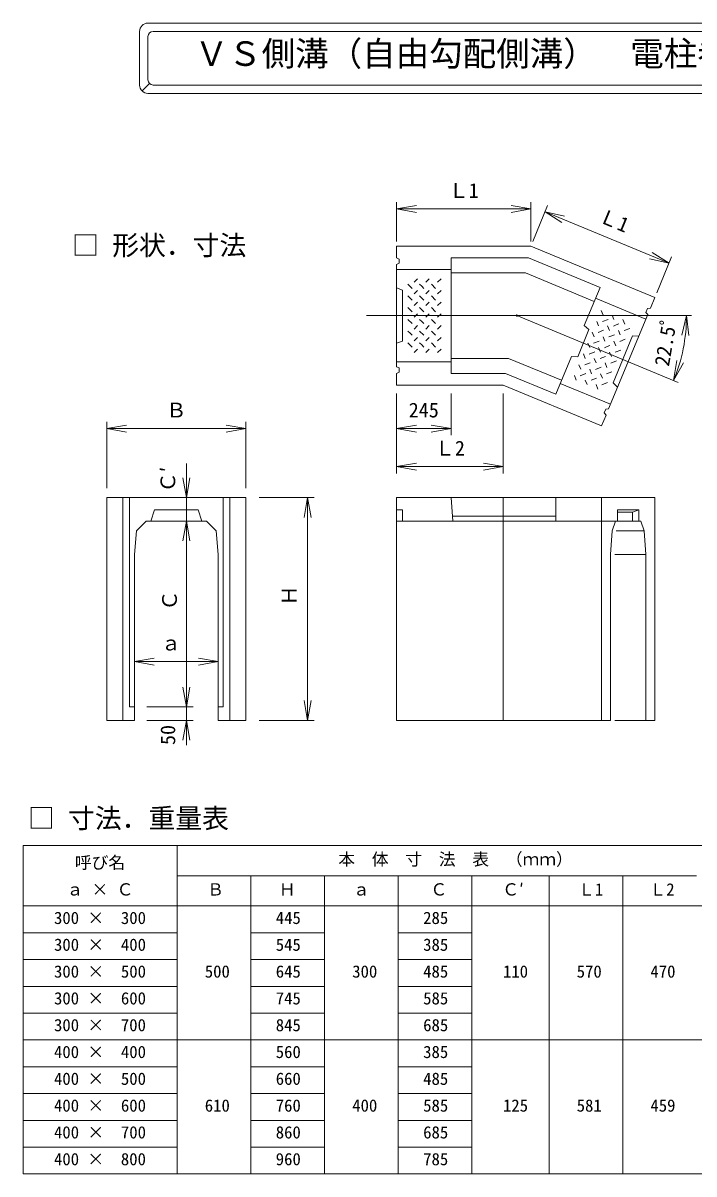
# Model space of a CAD drawing. Units: millimetres on the paper. Extents: x 117 to 290, y 59 to 230.
# Drawn here: x 117.1 to 217.2, y 58.6 to 230.3 of the extents above; entities that cross this region are included whole.
import ezdxf
from ezdxf.enums import TextEntityAlignment as Align

# ---------------------------------------------------------------- set-up
doc = ezdxf.new("R2010")
doc.units = ezdxf.units.MM
doc.layers.add('0_2', color=4, linetype='Continuous', lineweight=18)
doc.styles.add('ＭＳ ゴシック-5.0-0.0', font='')
doc.styles.get('ＭＳ ゴシック-5.0-0.0').set_extended_font_data('ＭＳ ゴシック-5.0-0.0')

msp = doc.modelspace()

# ---------------------------------------------------------------- linework, layer by layer
at = {"layer": '0_2'}
for p, q in [((135.741, 230.301), (256.69, 230.301)), ((134.491, 221.051), (134.491, 229.051)), ((136.491, 229.051), (255.94, 229.051)), ((135.741, 221.801), (135.741, 228.301)), ((135.96, 221.271), (134.857, 220.167)), ((136.491, 221.051), (255.94, 221.051)), ((135.741, 219.801), (256.69, 219.801)), ((172.841, 203.551), (172.841, 197.702)), ((172.841, 202.551), (175.795, 203.072)), ((192.87, 202.551), (189.915, 203.072)), ((192.87, 203.551), (192.87, 197.702)), ((195.372, 203.054), (193.155, 197.702)), ((172.841, 202.551), (192.87, 202.551)), ((172.841, 202.551), (175.795, 202.03)), ((192.87, 202.551), (189.915, 202.03)), ((194.989, 202.13), (213.494, 194.465)), ((194.989, 202.13), (197.519, 200.518)), ((194.989, 202.13), (197.918, 201.48)), ((172.841, 197.013), (192.87, 197.013)), ((172.841, 197.013), (172.841, 195.263)), ((211.375, 189.348), (192.87, 197.013)), ((213.494, 194.465), (210.964, 196.077)), ((173.216, 195.08), (172.841, 195.263)), ((172.841, 194.263), (173.216, 194.446)), ((172.841, 194.263), (172.841, 179.013)), ((173.216, 194.446), (173.216, 195.08)), ((180.966, 195.263), (180.966, 178.013)), ((192.522, 195.263), (180.966, 195.263)), ((192.522, 195.263), (203.198, 190.841)), ((213.494, 194.465), (210.565, 195.114)), ((213.877, 195.389), (211.66, 190.037)), ((172.841, 193.513), (180.966, 193.513)), ((192.074, 193.013), (180.966, 193.013)), ((192.074, 193.013), (202.337, 188.762)), ((172.841, 190.763), (173.716, 190.441)), ((174.527, 191.327), (175.154, 190.699)), ((175.969, 192.141), (175.462, 191.635)), ((176.277, 191.327), (176.591, 191.013)), ((176.591, 191.013), (176.904, 190.699)), ((177.719, 192.141), (177.212, 191.635)), ((178.027, 191.327), (178.654, 190.699)), ((179.469, 192.141), (178.962, 191.635)), ((203.198, 190.841), (200.854, 185.182)), ((173.716, 182.835), (173.716, 190.441)), ((174.527, 189.577), (175.154, 188.949)), ((175.969, 190.391), (175.462, 189.885)), ((176.277, 189.577), (176.591, 189.263)), ((176.591, 189.263), (176.904, 188.949)), ((177.719, 190.391), (177.212, 189.885)), ((178.027, 189.577), (178.654, 188.949)), ((179.469, 190.391), (178.962, 189.885)), ((210.035, 186.115), (202.529, 189.224)), ((211.375, 189.348), (210.705, 187.731)), ((174.527, 187.827), (175.154, 187.199)), ((175.969, 188.641), (175.462, 188.135)), ((176.277, 187.827), (176.591, 187.513)), ((176.591, 187.513), (176.904, 187.199)), ((177.719, 188.641), (177.212, 188.135)), ((178.027, 187.827), (178.654, 187.199)), ((179.469, 188.641), (178.962, 188.135)), ((203.387, 187.384), (203.661, 186.722)), ((210.046, 187.12), (210.288, 187.706)), ((210.288, 187.706), (210.705, 187.731)), ((168.35, 186.638), (190.806, 186.638)), ((174.527, 186.077), (175.154, 185.449)), ((175.969, 186.891), (175.462, 186.385)), ((176.277, 186.077), (176.591, 185.763)), ((176.591, 185.763), (176.904, 185.449)), ((177.719, 186.891), (177.212, 186.385)), ((178.027, 186.077), (178.654, 185.449)), ((179.469, 186.891), (178.962, 186.385)), ((190.806, 186.638), (214.882, 176.666)), ((190.806, 186.638), (216.846, 186.638)), ((202.717, 185.767), (202.991, 185.105)), ((204.407, 186.079), (203.587, 185.74)), ((210.322, 186.807), (204.486, 172.718)), ((205.003, 186.714), (205.277, 186.052)), ((206.62, 186.044), (206.894, 185.383)), ((210.322, 186.807), (210.046, 187.12)), ((216.102, 186.638), (215.41, 183.719)), ((216.102, 186.638), (216.45, 183.658)), ((174.527, 184.327), (174.841, 184.013)), ((174.841, 184.013), (175.154, 183.699)), ((175.969, 185.141), (175.462, 184.635)), ((176.277, 184.327), (176.904, 183.699)), ((177.719, 185.141), (177.212, 184.635)), ((178.027, 184.327), (178.341, 184.013)), ((178.341, 184.013), (178.654, 183.699)), ((179.469, 185.141), (178.962, 184.635)), ((199.861, 180.497), (201.551, 184.578)), ((201.551, 184.578), (200.854, 185.182)), ((202.047, 184.15), (202.321, 183.489)), ((203.737, 184.463), (202.918, 184.123)), ((204.334, 185.097), (204.608, 184.436)), ((205.354, 183.793), (204.944, 183.623)), ((205.614, 185.24), (205.204, 185.07)), ((206.024, 185.41), (205.614, 185.24)), ((205.951, 184.427), (206.224, 183.766)), ((207.641, 184.74), (206.821, 184.4)), ((172.841, 182.513), (173.716, 182.835)), ((174.527, 182.577), (175.154, 181.949)), ((175.969, 183.391), (175.462, 182.885)), ((176.277, 182.577), (176.591, 182.263)), ((176.591, 182.263), (176.904, 181.949)), ((177.719, 183.391), (177.212, 182.885)), ((178.027, 182.577), (178.654, 181.949)), ((179.469, 183.391), (178.962, 182.885)), ((201.378, 182.533), (201.652, 181.872)), ((203.068, 182.846), (202.248, 182.506)), ((203.664, 183.48), (203.938, 182.819)), ((204.684, 182.176), (204.275, 182.006)), ((204.944, 183.623), (204.534, 183.453)), ((205.141, 176.584), (208.051, 183.611)), ((205.281, 182.811), (205.555, 182.149)), ((206.971, 183.123), (206.151, 182.784)), ((208.983, 183.574), (208.051, 183.611)), ((175.969, 181.641), (175.462, 181.135)), ((177.719, 181.641), (177.212, 181.135)), ((179.469, 181.641), (178.962, 181.135)), ((198.941, 180.562), (196.597, 174.904)), ((199.861, 180.497), (198.941, 180.562)), ((200.708, 180.916), (200.982, 180.255)), ((202.398, 181.229), (201.578, 180.889)), ((202.994, 181.863), (203.268, 181.202)), ((203.605, 180.39), (203.195, 180.22)), ((204.015, 180.559), (203.605, 180.39)), ((204.275, 182.006), (203.865, 181.837)), ((204.611, 181.194), (204.885, 180.532)), ((206.301, 181.506), (205.481, 181.167)), ((172.841, 179.763), (180.966, 179.763)), ((172.841, 179.013), (173.216, 178.83)), ((173.216, 178.83), (173.216, 178.196)), ((189.538, 180.263), (180.966, 180.263)), ((189.538, 180.263), (197.458, 176.982)), ((200.038, 179.3), (200.312, 178.638)), ((201.318, 179.442), (200.908, 179.273)), ((201.728, 179.612), (201.318, 179.442)), ((201.655, 178.63), (201.929, 177.968)), ((202.325, 180.247), (202.599, 179.585)), ((203.345, 178.943), (202.525, 178.603)), ((203.941, 179.577), (204.215, 178.916)), ((205.632, 179.89), (204.812, 179.55)), ((214.177, 176.958), (214.654, 179.919)), ((214.177, 176.958), (215.638, 179.578)), ((173.216, 178.196), (172.841, 178.013)), ((172.841, 178.013), (172.841, 176.263)), ((189.091, 178.013), (180.966, 178.013)), ((189.091, 178.013), (196.597, 174.904)), ((199.368, 177.683), (199.642, 177.021)), ((201.059, 177.995), (200.239, 177.656)), ((200.985, 177.013), (201.259, 176.352)), ((202.265, 177.156), (201.856, 176.986)), ((202.675, 177.326), (202.265, 177.156)), ((203.272, 177.96), (203.546, 177.299)), ((204.552, 178.103), (204.142, 177.933)), ((204.962, 178.273), (204.552, 178.103)), ((172.841, 176.263), (188.742, 176.263)), ((203.434, 170.178), (188.742, 176.263)), ((204.773, 173.411), (197.267, 176.52)), ((202.602, 176.343), (202.876, 175.682)), ((204.292, 176.656), (203.472, 176.316)), ((205.826, 175.952), (205.141, 176.584)), ((172.841, 163.103), (172.841, 175.013)), ((180.966, 168.786), (180.966, 175.013)), ((188.742, 163.103), (188.742, 175.013)), ((204.104, 171.794), (203.434, 170.178)), ((204.07, 172.693), (203.827, 172.107)), ((203.827, 172.107), (204.104, 171.794)), ((204.486, 172.718), (204.07, 172.693)), ((129.591, 160.909), (129.591, 170.786)), ((129.591, 169.786), (132.545, 170.307)), ((150.341, 169.786), (147.386, 170.307)), ((150.341, 160.909), (150.341, 170.786)), ((172.841, 169.786), (175.795, 170.307)), ((180.966, 169.786), (178.011, 170.307)), ((129.591, 169.786), (150.341, 169.786)), ((129.591, 169.786), (132.545, 169.265)), ((150.341, 169.786), (147.386, 169.265)), ((172.841, 169.786), (180.966, 169.786)), ((172.841, 169.786), (175.795, 169.265)), ((180.966, 169.786), (178.011, 169.265)), ((141.466, 159.489), (141.466, 164.594)), ((141.466, 159.489), (141.466, 163.695)), ((172.841, 164.103), (175.795, 164.624)), ((172.841, 164.103), (188.742, 164.103)), ((172.841, 164.103), (175.795, 163.582)), ((188.742, 164.103), (185.788, 164.624)), ((188.742, 164.103), (185.788, 163.582)), ((141.466, 159.489), (140.945, 162.443)), ((141.466, 159.489), (140.945, 162.443)), ((141.466, 159.489), (141.987, 162.443)), ((141.466, 159.489), (141.987, 162.443)), ((139.966, 159.489), (129.591, 159.489)), ((129.591, 126.239), (129.591, 159.489)), ((131.966, 159.489), (131.966, 126.239)), ((132.966, 159.489), (132.966, 128.239)), ((139.966, 159.489), (150.341, 159.489)), ((141.466, 155.989), (141.466, 159.489)), ((146.966, 159.489), (146.966, 128.239)), ((147.966, 159.489), (147.966, 126.239)), ((150.341, 126.239), (150.341, 159.489)), ((152.341, 159.489), (160.563, 159.489)), ((159.563, 159.489), (159.042, 156.534)), ((159.563, 159.489), (159.563, 126.239)), ((159.563, 159.489), (160.084, 156.534)), ((172.841, 126.239), (172.841, 159.489)), ((172.841, 159.489), (211.375, 159.489)), ((180.966, 159.489), (181.216, 155.989)), ((188.742, 159.489), (188.742, 126.239)), ((196.597, 159.489), (196.597, 155.989)), ((203.434, 159.489), (203.434, 126.239)), ((211.375, 159.489), (211.375, 126.239)), ((136.718, 157.674), (136.144, 155.989)), ((136.718, 157.674), (139.966, 157.674)), ((143.213, 157.674), (139.966, 157.674)), ((143.213, 157.674), (143.788, 155.989)), ((172.841, 157.674), (173.716, 157.674)), ((173.716, 155.989), (173.716, 157.674)), ((181.164, 156.712), (196.597, 156.712)), ((205.826, 157.674), (208.983, 157.674)), ((205.826, 157.674), (205.826, 155.989)), ((205.826, 157.299), (208.051, 157.299)), ((208.983, 157.674), (208.051, 157.299)), ((208.051, 157.299), (208.051, 155.989)), ((208.983, 157.674), (208.983, 155.989)), ((135.466, 155.989), (134.005, 154.528)), ((135.466, 155.989), (139.966, 155.989)), ((144.466, 155.989), (139.966, 155.989)), ((141.466, 155.989), (140.945, 153.034)), ((141.466, 128.239), (141.466, 155.989)), ((141.466, 155.989), (141.987, 153.034)), ((144.466, 155.989), (145.927, 154.528)), ((172.841, 155.989), (205.826, 155.989)), ((205.523, 155.989), (205.023, 154.528)), ((205.523, 155.989), (209.285, 155.989)), ((209.285, 155.989), (209.785, 154.528)), ((133.716, 150.989), (134.005, 154.528)), ((146.216, 150.989), (145.927, 154.528)), ((205.023, 154.528), (204.773, 150.989)), ((209.785, 154.528), (205.583, 154.528)), ((209.785, 154.528), (210.035, 150.989)), ((133.716, 150.989), (133.716, 126.239)), ((146.216, 150.989), (146.216, 126.239)), ((204.773, 150.989), (204.773, 126.239)), ((210.035, 150.989), (205.413, 150.989)), ((210.035, 150.989), (210.035, 126.239)), ((133.716, 135.008), (136.67, 135.529)), ((133.716, 135.008), (146.216, 135.008)), ((133.716, 135.008), (136.67, 134.487)), ((146.216, 135.008), (143.261, 135.529)), ((146.216, 135.008), (143.261, 134.487)), ((141.466, 128.239), (140.945, 131.193)), ((141.466, 128.239), (141.987, 131.193)), ((159.563, 126.239), (159.042, 129.193)), ((159.563, 126.239), (160.084, 129.193)), ((133.716, 128.239), (132.966, 128.239)), ((142.466, 128.239), (135.549, 128.239)), ((141.466, 128.239), (141.466, 126.239)), ((146.216, 128.239), (146.966, 128.239)), ((133.716, 126.239), (129.591, 126.239)), ((142.466, 126.239), (135.549, 126.239)), ((141.466, 126.239), (140.945, 123.284)), ((141.466, 126.239), (141.466, 122.563)), ((141.466, 126.239), (141.987, 123.284)), ((146.216, 126.239), (150.341, 126.239)), ((152.341, 126.239), (160.563, 126.239)), ((172.841, 126.239), (204.773, 126.239)), ((205.413, 126.239), (211.375, 126.239)), ((117.091, 107.551), (117.091, 58.551)), ((288.591, 107.551), (117.091, 107.551)), ((140.091, 107.551), (140.091, 58.551)), ((140.091, 103.051), (217.591, 103.051)), ((151.091, 103.051), (151.091, 58.551)), ((162.091, 103.051), (162.091, 58.551)), ((173.091, 103.051), (173.091, 58.551)), ((184.091, 103.051), (184.091, 58.551)), ((195.591, 103.051), (195.591, 58.551)), ((206.591, 103.051), (206.591, 58.551)), ((117.091, 98.551), (288.591, 98.551)), ((140.091, 94.551), (117.091, 94.551)), ((162.091, 94.551), (151.091, 94.551)), ((184.091, 94.551), (173.091, 94.551)), ((140.091, 90.551), (117.091, 90.551)), ((162.091, 90.551), (151.091, 90.551)), ((184.091, 90.551), (173.091, 90.551)), ((140.091, 86.551), (117.091, 86.551)), ((162.091, 86.551), (151.091, 86.551)), ((184.091, 86.551), (173.091, 86.551)), ((140.091, 82.551), (117.091, 82.551)), ((162.091, 82.551), (151.091, 82.551)), ((184.091, 82.551), (173.091, 82.551)), ((117.091, 78.551), (288.591, 78.551)), ((140.091, 74.551), (117.091, 74.551)), ((162.091, 74.551), (151.091, 74.551)), ((184.091, 74.551), (173.091, 74.551)), ((140.091, 70.551), (117.091, 70.551)), ((162.091, 70.551), (151.091, 70.551)), ((184.091, 70.551), (173.091, 70.551)), ((140.091, 66.551), (117.091, 66.551)), ((162.091, 66.551), (151.091, 66.551)), ((184.091, 66.551), (173.091, 66.551)), ((140.091, 62.551), (117.091, 62.551)), ((162.091, 62.551), (151.091, 62.551)), ((184.091, 62.551), (173.091, 62.551)), ((117.091, 58.551), (288.591, 58.551))]:
    msp.add_line(p, q, dxfattribs=at)
at = {"layer": '0_2', "color": 30}
for p, q in [((150.341, 159.489), (129.591, 159.489)), ((129.591, 159.489), (129.591, 126.239)), ((150.341, 126.239), (150.341, 159.489)), ((134.005, 154.528), (135.466, 155.989)), ((135.466, 155.989), (144.466, 155.989)), ((144.466, 155.989), (145.927, 154.528)), ((133.716, 150.989), (134.005, 154.528)), ((145.927, 154.528), (146.216, 150.989)), ((133.716, 126.239), (133.716, 150.989)), ((146.216, 150.989), (146.216, 126.239)), ((129.591, 126.239), (133.716, 126.239)), ((146.216, 126.239), (150.341, 126.239))]:
    msp.add_line(p, q, dxfattribs=at)
at = {"layer": '0_2', "color": 7}
for p, q in [((140.091, 98.551), (117.091, 98.551)), ((117.091, 98.551), (117.091, 58.551)), ((140.091, 58.551), (140.091, 98.551)), ((117.091, 58.551), (140.091, 58.551))]:
    msp.add_line(p, q, dxfattribs=at)
at = {"layer": '0_2'}
msp.add_circle((190.806, 186.638), 0.1, dxfattribs=at)
for centre, radius, start, end in [((135.741, 229.051), 1.25, 90, 180), ((136.491, 228.301), 0.75, 90, 180), ((136.491, 221.801), 0.75, 180, 270), ((135.741, 221.051), 1.25, 180, 270), ((190.806, 186.638), 25.296, 337.5, 0)]:
    msp.add_arc(centre, radius, start, end, dxfattribs=at)

# ---------------------------------------------------------------- texts
at = {"layer": '0_2', "style": 'ＭＳ ゴシック-5.0-0.0'}
for s, height, p in [('ＶＳ側溝（自由勾配側溝）\u3000電柱巻き込み製品', 3.666, (142.704, 222.805)), ('Ｌ1', 2.199, (180.606, 203.551)), ('□ 形状．寸法', 2.933, (124.407, 194.79)), ('Ｂ', 2.199, (138.466, 170.786)), ('245', 2.199, (174.653, 170.786)), ('Ｌ2', 2.199, (178.542, 165.103)), ('ａ', 2.199, (137.658, 136.008)), ('□ 寸法．重量表', 2.933, (117.811, 109.29)), ('本\u3000体\u3000寸\u3000法\u3000表\u3000（ｍｍ）', 1.833, (164.137, 104.051)), ('呼び名', 1.833, (124.825, 103.551)), ('ａ × Ｃ', 1.833, (123.575, 99.551)), ('Ｂ', 1.833, (144.574, 99.551)), ('Ｈ', 1.833, (155.269, 99.551)), ('ａ', 1.833, (166.308, 99.551)), ('Ｃ', 1.833, (177.892, 99.551)), ('Ｃ′', 1.833, (188.611, 99.551)), ('Ｌ1', 1.833, (199.939, 99.551)), ('Ｌ2', 1.833, (210.579, 99.551)), ('300 ×\u3000300', 1.833, (121.716, 95.301)), ('445', 1.833, (154.806, 95.301)), ('285', 1.833, (176.806, 95.301)), ('300 ×\u3000400', 1.833, (121.716, 91.301)), ('545', 1.833, (154.806, 91.301)), ('385', 1.833, (176.806, 91.301)), ('300 ×\u3000500', 1.833, (121.716, 87.301)), ('500', 1.833, (144.216, 87.301)), ('645', 1.833, (154.806, 87.301)), ('300', 1.833, (166.216, 87.301)), ('485', 1.833, (176.806, 87.301)), ('110', 1.833, (188.716, 87.301)), ('570', 1.833, (199.716, 87.301)), ('470', 1.833, (210.716, 87.301)), ('300 ×\u3000600', 1.833, (121.716, 83.301)), ('745', 1.833, (154.806, 83.301)), ('585', 1.833, (176.806, 83.301)), ('300 ×  700', 1.833, (121.716, 79.301)), ('845', 1.833, (154.806, 79.301)), ('685', 1.833, (176.806, 79.301)), ('400 ×\u3000400', 1.833, (121.716, 75.301)), ('560', 1.833, (154.806, 75.301)), ('385', 1.833, (176.806, 75.301)), ('400 ×\u3000500', 1.833, (121.716, 71.301)), ('660', 1.833, (154.806, 71.301)), ('485', 1.833, (176.806, 71.301)), ('400 ×\u3000600', 1.833, (121.716, 67.301)), ('610', 1.833, (144.216, 67.301)), ('760', 1.833, (154.806, 67.301)), ('400', 1.833, (166.216, 67.301)), ('585', 1.833, (176.806, 67.301)), ('125', 1.833, (188.716, 67.301)), ('581', 1.833, (199.716, 67.301)), ('459', 1.833, (210.716, 67.301)), ('400 ×\u3000700', 1.833, (121.716, 63.301)), ('860', 1.833, (154.806, 63.301)), ('685', 1.833, (176.806, 63.301)), ('400 ×  800', 1.833, (121.716, 59.301)), ('960', 1.833, (154.806, 59.301)), ('785', 1.833, (176.806, 59.301))]:
    msp.add_text(s, height=height, dxfattribs=at).set_placement(p, align=Align.BOTTOM_LEFT)
for s, rotation, p in [('Ｌ1', 337.5, (202.546, 200.082)), ('22.5ﾟ', 80.297, (214.123, 178.847)), ('Ｃ′', 90, (140.466, 160.244)), ('Ｃ', 90, (140.716, 142.614)), ('Ｈ', 90, (158.563, 143.364)), ('50', 90, (140.466, 122.563))]:
    msp.add_text(s, height=2.199, rotation=rotation, dxfattribs=at).set_placement(p, align=Align.BOTTOM_LEFT)

doc.saveas('drawing.dxf')
